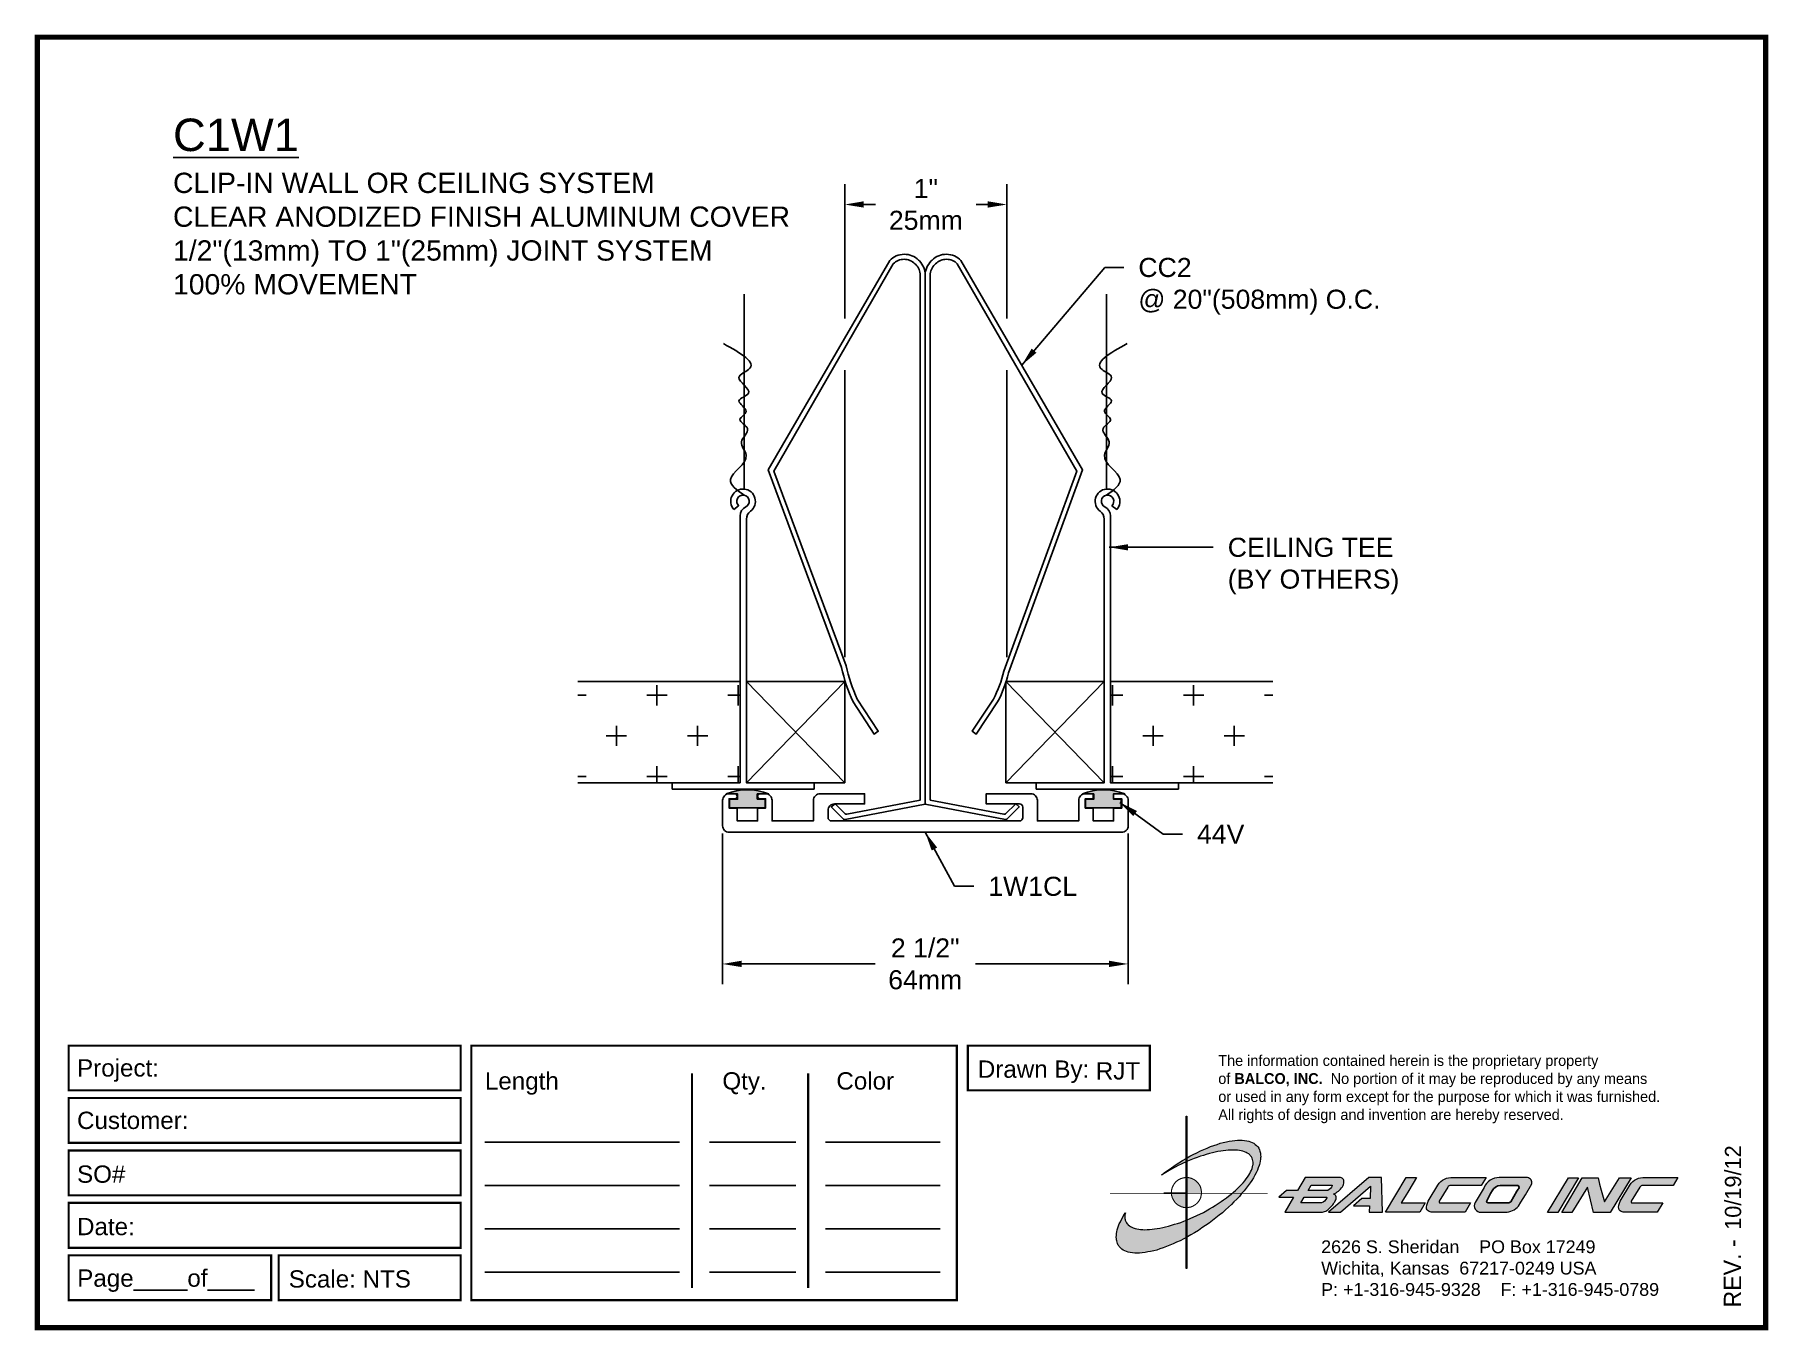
# Paper-space layout 'Layout1' of a CAD drawing. Header units: inches. Extents: x 0 to 10, y 0 to 7.5.
# The model-space entities are those that its viewports show. They can reach past a viewport. Long polylines and large blocks are cut down to what shows.
import ezdxf

# ---------------------------------------------------------------- set-up
doc = ezdxf.new("R2010")
doc.units = ezdxf.units.IN
doc.header["$MEASUREMENT"] = 0
for name, color, linetype in [('Anchors', 4, 'Continuous'), ('Border', 7, 'Continuous'), ('Conditions', 1, 'Continuous'), ('Dimensions', 3, 'Continuous'), ('Fillers', 2, 'Continuous'), ('METALS', 7, 'Continuous'), ('Text', 2, 'Continuous')]:
    doc.layers.add(name, color=color, linetype=linetype)
doc.styles.add('Arial', font='arial.ttf')
doc.styles.add('Copyright', font='ERASDEMI.TTF')
doc.dimstyles.new('Arial', dxfattribs={"dimtxt": 0.1175, "dimasz": 0.1175, "dimexe": 0.125, "dimexo": 0.125, "dimgap": 0.09, "dimtad": 0, "dimtih": 1, "dimtoh": 1, "dimdec": 4, "dimzin": 0, "dimdsep": 46, "dimlunit": 4, "dimtxsty": 'Arial', "dimcen": 0.09, "dimadec": 0, "dimazin": 0, "dimtfac": 1, "dimtdec": 4, "dimtofl": 0, "dimtmove": 0, "dimatfit": 3, "dimfxl": 0, "dimfrac": 2, "dimtolj": 1, "dimtzin": 0, "dimarcsym": 0})

# ---------------------------------------------------------------- blocks, each defined once
blk = doc.blocks.new('ACADlogo')
h = blk.add_hatch(color=256)
h.paths.add_polyline_path([(-3.346, 1.223), (-3.351, 1.223), (-3.351, 0.979), (-3.346, 0.982)])
h.paths.add_polyline_path([(-3.346, 0.961), (-3.351, 0.959), (-3.351, 0.868), (-3.346, 0.868)])
h.paths.add_polyline_path([(-3.346, 0.777), (-3.351, 0.777), (-3.351, 0.699), (-3.351, 0.695), (-3.35, 0.695), (-3.346, 0.695)])
h.paths.add_polyline_path([(-3.346, 0.864), (-3.346, 0.868), (-3.35, 0.868), (-3.351, 0.868), (-3.351, 0.777), (-3.346, 0.777), (-3.346, 0.778), (-3.348, 0.778)])
h.paths.add_polyline_path([(-3.346, 0.524), (-3.351, 0.521), (-3.351, 0.342), (-3.346, 0.342)])
h.paths.add_polyline_path([(-3.346, 0.695), (-3.351, 0.695), (-3.351, 0.621), (-3.346, 0.623)])
h.paths.add_polyline_path([(-3.346, 0.623), (-3.351, 0.621), (-3.351, 0.521), (-3.346, 0.524)])
h.paths.add_polyline_path([(-3.346, 0.982), (-3.351, 0.979), (-3.351, 0.959), (-3.346, 0.961)])
h = blk.add_hatch(color=175)
h.paths.add_polyline_path([(-3.518, 0.573), (-3.534, 0.571), (-3.548, 0.569), (-3.562, 0.567), (-3.576, 0.567), (-3.589, 0.566), (-3.602, 0.567), (-3.614, 0.568), (-3.625, 0.569), (-3.636, 0.572), (-3.646, 0.574), (-3.656, 0.577), (-3.664, 0.581), (-3.673, 0.585), (-3.679, 0.589), (-3.685, 0.595), (-3.688, 0.598), (-3.691, 0.6), (-3.695, 0.607), (-3.699, 0.614), (-3.703, 0.621), (-3.704, 0.626), (-3.705, 0.631), (-3.706, 0.637), (-3.706, 0.642), (-3.705, 0.648), (-3.705, 0.653), (-3.703, 0.659), (-3.702, 0.665), (-3.71, 0.652), (-3.717, 0.639), (-3.725, 0.626), (-3.731, 0.613), (-3.737, 0.601), (-3.741, 0.589), (-3.746, 0.577), (-3.749, 0.566), (-3.751, 0.555), (-3.753, 0.544), (-3.754, 0.538), (-3.754, 0.533), (-3.755, 0.523), (-3.754, 0.513), (-3.753, 0.508), (-3.752, 0.503), (-3.75, 0.494), (-3.748, 0.486), (-3.743, 0.477), (-3.74, 0.473), (-3.738, 0.469), (-3.734, 0.465), (-3.73, 0.461), (-3.723, 0.455), (-3.715, 0.449), (-3.706, 0.445), (-3.695, 0.44), (-3.685, 0.437), (-3.674, 0.434), (-3.661, 0.432), (-3.648, 0.431), (-3.634, 0.431), (-3.62, 0.431), (-3.604, 0.433), (-3.588, 0.435), (-3.572, 0.438), (-3.556, 0.441), (-3.538, 0.445), (-3.52, 0.449), (-3.503, 0.456), (-3.483, 0.461), (-3.464, 0.469), (-3.445, 0.477), (-3.426, 0.485), (-3.406, 0.494), (-3.385, 0.503), (-3.364, 0.514), (-3.351, 0.521), (-3.351, 0.621), (-3.364, 0.616), (-3.382, 0.609), (-3.4, 0.603), (-3.418, 0.598), (-3.436, 0.592), (-3.453, 0.587), (-3.47, 0.583), (-3.486, 0.579), (-3.503, 0.576)])
h.paths.add_polyline_path([(-3.215, 0.687), (-3.251, 0.667), (-3.289, 0.649), (-3.327, 0.631), (-3.345, 0.623), (-3.346, 0.623), (-3.346, 0.524), (-3.343, 0.525), (-3.323, 0.537), (-3.302, 0.549), (-3.28, 0.563), (-3.259, 0.577), (-3.238, 0.59), (-3.218, 0.605), (-3.198, 0.62), (-3.179, 0.635), (-3.16, 0.65), (-3.141, 0.665), (-3.123, 0.681), (-3.106, 0.696), (-3.089, 0.712), (-3.074, 0.727), (-3.058, 0.743), (-3.043, 0.759), (-3.03, 0.775), (-3.028, 0.777), (-3.085, 0.777), (-3.091, 0.772), (-3.105, 0.761), (-3.118, 0.75), (-3.134, 0.739), (-3.149, 0.729), (-3.165, 0.718), (-3.182, 0.707), (-3.198, 0.697)])
h.paths.add_polyline_path([(-2.921, 1.009), (-2.922, 1.015), (-2.924, 1.02), (-2.926, 1.029), (-2.931, 1.038), (-2.934, 1.043), (-2.936, 1.047), (-2.94, 1.05), (-2.943, 1.054), (-2.951, 1.06), (-2.959, 1.066), (-2.968, 1.071), (-2.978, 1.075), (-2.989, 1.079), (-3, 1.081), (-3.013, 1.083), (-3.026, 1.084), (-3.04, 1.084), (-3.054, 1.084), (-3.07, 1.083), (-3.085, 1.081), (-3.102, 1.079), (-3.118, 1.075), (-3.136, 1.07), (-3.153, 1.066), (-3.171, 1.06), (-3.191, 1.054), (-3.21, 1.047), (-3.229, 1.039), (-3.248, 1.031), (-3.268, 1.022), (-3.289, 1.012), (-3.31, 1.002), (-3.33, 0.991), (-3.346, 0.982), (-3.346, 0.961), (-3.342, 0.962), (-3.323, 0.971), (-3.305, 0.978), (-3.287, 0.984), (-3.268, 0.991), (-3.251, 0.996), (-3.234, 1.002), (-3.216, 1.007), (-3.199, 1.011), (-3.182, 1.015), (-3.167, 1.018), (-3.15, 1.021), (-3.136, 1.023), (-3.121, 1.025), (-3.107, 1.026), (-3.093, 1.026), (-3.079, 1.027), (-3.067, 1.026), (-3.054, 1.026), (-3.043, 1.025), (-3.032, 1.022), (-3.022, 1.02), (-3.013, 1.016), (-3.004, 1.013), (-2.997, 1.009), (-2.989, 1.005), (-2.983, 0.999), (-2.98, 0.996), (-2.978, 0.994), (-2.973, 0.987), (-2.969, 0.981), (-2.967, 0.973), (-2.965, 0.965), (-2.964, 0.957), (-2.964, 0.949), (-2.964, 0.944), (-2.965, 0.94), (-2.967, 0.93), (-2.969, 0.921), (-2.973, 0.911), (-2.978, 0.901), (-2.983, 0.891), (-2.989, 0.881), (-2.996, 0.871), (-3.004, 0.86), (-3.012, 0.849), (-3.021, 0.838), (-3.032, 0.827), (-3.042, 0.816), (-3.053, 0.805), (-3.065, 0.794), (-3.077, 0.783), (-3.085, 0.777), (-3.028, 0.777), (-3.016, 0.791), (-3.004, 0.806), (-2.992, 0.822), (-2.981, 0.837), (-2.971, 0.852), (-2.962, 0.866), (-2.954, 0.882), (-2.946, 0.896), (-2.939, 0.91), (-2.934, 0.924), (-2.929, 0.938), (-2.926, 0.944), (-2.925, 0.951), (-2.922, 0.963), (-2.92, 0.975), (-2.92, 0.982), (-2.919, 0.987), (-2.92, 0.999), (-2.92, 1.005)])
h.paths.add_polyline_path([(-3.372, 0.966), (-3.393, 0.953), (-3.415, 0.94), (-3.435, 0.925), (-3.455, 0.911), (-3.475, 0.897), (-3.494, 0.882), (-3.468, 0.898), (-3.439, 0.915), (-3.41, 0.93), (-3.396, 0.938), (-3.38, 0.945), (-3.351, 0.959), (-3.351, 0.979)])
h = blk.add_hatch(color=256)
h.paths.add_polyline_path([(-3.268, 0.814), (-3.27, 0.819), (-3.273, 0.824), (-3.276, 0.828), (-3.279, 0.833), (-3.282, 0.837), (-3.286, 0.841), (-3.29, 0.845), (-3.294, 0.849), (-3.298, 0.852), (-3.303, 0.855), (-3.308, 0.858), (-3.313, 0.86), (-3.318, 0.863), (-3.323, 0.864), (-3.328, 0.866), (-3.334, 0.867), (-3.339, 0.868), (-3.345, 0.868), (-3.346, 0.868), (-3.346, 0.777), (-3.335, 0.777), (-3.262, 0.777), (-3.262, 0.781), (-3.262, 0.787), (-3.263, 0.792), (-3.264, 0.798), (-3.265, 0.803), (-3.266, 0.808)])
h.paths.add_polyline_path([(-3.351, 0.777), (-3.436, 0.777), (-3.435, 0.773), (-3.435, 0.768), (-3.434, 0.762), (-3.432, 0.757), (-3.431, 0.752), (-3.428, 0.747), (-3.426, 0.742), (-3.423, 0.737), (-3.42, 0.732), (-3.417, 0.728), (-3.414, 0.723), (-3.41, 0.719), (-3.406, 0.716), (-3.401, 0.712), (-3.397, 0.709), (-3.392, 0.706), (-3.387, 0.704), (-3.382, 0.701), (-3.377, 0.699), (-3.372, 0.698), (-3.367, 0.696), (-3.361, 0.695), (-3.356, 0.695), (-3.351, 0.695)])
h.paths.add_polyline_path([(-3.346, 0.868), (-3.35, 0.868), (-3.351, 0.868), (-3.351, 0.777), (-3.346, 0.777)])
h = blk.add_hatch(color=256)
h.paths.add_polyline_path([(-2.438, 0.844, 0.412988), (-2.461, 0.869), (-2.663, 0.869), (-2.707, 0.794), (-2.771, 0.794), (-2.815, 0.755), (-2.73, 0.755), (-2.781, 0.668), (-2.563, 0.668, 0.107996), (-2.538, 0.677, 0.108939), (-2.494, 0.724, 0.080345), (-2.483, 0.745, 0.419497), (-2.499, 0.773, 0.149928), (-2.447, 0.815, 0.134283)])
h.paths.add_polyline_path([(-2.507, 0.821, -0.209012), (-2.532, 0.794), (-2.538, 0.794), (-2.646, 0.794), (-2.627, 0.825), (-2.51, 0.825, -0.56619)], flags=16)
h.paths.add_polyline_path([(-2.538, 0.75, -0.241309), (-2.569, 0.722), (-2.688, 0.722), (-2.669, 0.755), (-2.541, 0.755, -0.56619)], flags=16)
for points in [[(-2.285, 0.819), (-2.287, 0.748), (-2.335, 0.748), (-2.383, 0.705), (-2.29, 0.705), (-2.292, 0.668), (-2.215, 0.668), (-2.221, 0.869), (-2.295, 0.869), (-2.527, 0.668), (-2.458, 0.668)], [(-2.018, 0.869), (-2.079, 0.869), (-2.198, 0.668), (-2, 0.668), (-1.968, 0.722), (-2.107, 0.722), (-2.085, 0.759), (-2.064, 0.794)], [(-1.617, 0.869), (-1.807, 0.869, 0.270182), (-1.896, 0.825), (-1.946, 0.742, 0.109019), (-1.961, 0.695, 0.340665), (-1.945, 0.672, 0.129907), (-1.923, 0.668), (-1.738, 0.668), (-1.706, 0.722), (-1.878, 0.722), (-1.882, 0.722, -0.601242), (-1.887, 0.731), (-1.838, 0.813, -0.253048), (-1.821, 0.823), (-1.645, 0.823)], [(-1.083, 0.867), (-1.14, 0.867), (-1.261, 0.667), (-1.26, 0.667), (-1.202, 0.667)], [(-0.96, 0.83), (-0.969, 0.867), (-1.061, 0.867), (-1.179, 0.667), (-1.12, 0.667), (-1.031, 0.812), (-0.995, 0.667), (-0.9, 0.667), (-0.778, 0.867), (-0.846, 0.867), (-0.931, 0.727), (-0.951, 0.795)], [(-0.507, 0.869), (-0.697, 0.869, 0.270182), (-0.786, 0.825), (-0.836, 0.742, 0.109019), (-0.85, 0.695, 0.340665), (-0.835, 0.672, 0.129907), (-0.812, 0.668), (-0.628, 0.668), (-0.595, 0.722), (-0.768, 0.722), (-0.772, 0.722, -0.601242), (-0.777, 0.731), (-0.728, 0.813, -0.253048), (-0.71, 0.823), (-0.534, 0.823)], [(-3.346, 0.623), (-3.351, 0.621), (-3.351, 0.521), (-3.346, 0.524)]]:
    blk.add_hatch(color=256).paths.add_polyline_path(points)
h = blk.add_hatch(color=256)
h.paths.add_polyline_path([(-1.377, 0.868), (-1.383, 0.868), (-1.383, 0.868), (-1.44, 0.868), (-1.492, 0.868), (-1.541, 0.868, 0.297712), (-1.628, 0.811), (-1.68, 0.723, 0.585116), (-1.646, 0.668), (-1.506, 0.668, 0.210586), (-1.429, 0.703), (-1.415, 0.726), (-1.389, 0.769), (-1.352, 0.831, 0.4352)])
h.paths.add_polyline_path([(-1.437, 0.823, -0.603783), (-1.428, 0.805), (-1.431, 0.801), (-1.434, 0.796), (-1.438, 0.789), (-1.474, 0.728, -0.229001), (-1.489, 0.722), (-1.494, 0.722), (-1.501, 0.722), (-1.597, 0.722), (-1.604, 0.722, -0.492401), (-1.613, 0.734), (-1.601, 0.757), (-1.591, 0.775), (-1.582, 0.791, -0.238368), (-1.535, 0.823)], flags=16)
for q in [(-3.48, 0.777), (-3.351, 0.642)]:
    blk.add_line((-3.351, 0.777), q)
at = {"color": 7, "lineweight": 0}
for points in [[(-3.351, 1.223), (-3.346, 1.223), (-3.346, 0.342), (-3.351, 0.342), (-3.351, 1.223)], [(-2.292, 0.668), (-2.215, 0.668), (-2.221, 0.869), (-2.295, 0.869), (-2.527, 0.668), (-2.458, 0.668), (-2.285, 0.819), (-2.287, 0.748), (-2.286, 0.748), (-2.335, 0.748), (-2.383, 0.705), (-2.29, 0.705), (-2.292, 0.668), (-2.292, 0.668)], [(-2.198, 0.668), (-2.079, 0.869), (-2.018, 0.869), (-2.064, 0.794), (-2.085, 0.759), (-2.107, 0.722), (-1.968, 0.722), (-2, 0.668), (-2.198, 0.668), (-2.198, 0.668)], [(-1.383, 0.868), (-1.383, 0.868)], [(-1.261, 0.667), (-1.14, 0.867), (-1.083, 0.867), (-1.202, 0.667), (-1.26, 0.667), (-1.261, 0.667), (-1.261, 0.667)], [(-0.9, 0.667), (-0.995, 0.667), (-1.031, 0.812), (-1.12, 0.667), (-1.179, 0.667), (-1.061, 0.867), (-0.969, 0.867), (-0.96, 0.83), (-0.951, 0.795), (-0.931, 0.727), (-0.846, 0.867), (-0.778, 0.867), (-0.9, 0.667), (-0.9, 0.667)]]:
    blk.add_lwpolyline(points, dxfattribs=at)
at = {"color": 175, "lineweight": 0}
blk.add_lwpolyline([(-2.926, 1.029), (-2.924, 1.02), (-2.922, 1.015), (-2.921, 1.009), (-2.92, 1.005), (-2.92, 0.999), (-2.919, 0.987), (-2.92, 0.982), (-2.92, 0.975), (-2.922, 0.963), (-2.925, 0.951), (-2.926, 0.944), (-2.929, 0.938), (-2.934, 0.924), (-2.939, 0.91), (-2.946, 0.896), (-2.954, 0.882), (-2.962, 0.866), (-2.971, 0.852), (-2.981, 0.837), (-2.992, 0.822), (-3.004, 0.806), (-3.016, 0.791), (-3.03, 0.775), (-3.043, 0.759), (-3.058, 0.743), (-3.074, 0.727), (-3.089, 0.712), (-3.106, 0.696), (-3.123, 0.681), (-3.141, 0.665), (-3.16, 0.65), (-3.179, 0.635), (-3.198, 0.62), (-3.218, 0.605), (-3.238, 0.59), (-3.259, 0.577), (-3.28, 0.563), (-3.302, 0.549), (-3.323, 0.537), (-3.343, 0.525), (-3.364, 0.514), (-3.385, 0.503), (-3.406, 0.494), (-3.426, 0.485), (-3.445, 0.477), (-3.464, 0.469), (-3.483, 0.461), (-3.503, 0.456), (-3.52, 0.449), (-3.538, 0.445), (-3.556, 0.441), (-3.572, 0.438), (-3.588, 0.435), (-3.604, 0.433), (-3.62, 0.431), (-3.634, 0.431), (-3.648, 0.431), (-3.661, 0.432), (-3.674, 0.434), (-3.685, 0.437), (-3.695, 0.44), (-3.706, 0.445), (-3.715, 0.449), (-3.723, 0.455), (-3.73, 0.461), (-3.734, 0.465), (-3.738, 0.469), (-3.74, 0.473), (-3.743, 0.477), (-3.748, 0.486), (-3.75, 0.494), (-3.752, 0.503), (-3.753, 0.508), (-3.754, 0.513), (-3.755, 0.523), (-3.754, 0.533), (-3.754, 0.538), (-3.753, 0.544), (-3.751, 0.555), (-3.749, 0.566), (-3.746, 0.577), (-3.741, 0.589), (-3.737, 0.601), (-3.731, 0.613), (-3.725, 0.626), (-3.717, 0.639), (-3.71, 0.652), (-3.702, 0.665), (-3.703, 0.659), (-3.705, 0.653), (-3.705, 0.648), (-3.706, 0.642), (-3.706, 0.637), (-3.705, 0.631), (-3.704, 0.626), (-3.703, 0.621), (-3.699, 0.614), (-3.695, 0.607), (-3.691, 0.6), (-3.688, 0.598), (-3.685, 0.595), (-3.679, 0.589), (-3.673, 0.585), (-3.664, 0.581), (-3.656, 0.577), (-3.646, 0.574), (-3.636, 0.572), (-3.625, 0.569), (-3.614, 0.568), (-3.602, 0.567), (-3.589, 0.566), (-3.576, 0.567), (-3.562, 0.567), (-3.548, 0.569), (-3.534, 0.571), (-3.518, 0.573), (-3.503, 0.576), (-3.486, 0.579), (-3.47, 0.583), (-3.453, 0.587), (-3.436, 0.592), (-3.418, 0.598), (-3.4, 0.603), (-3.382, 0.609), (-3.364, 0.616), (-3.345, 0.623), (-3.327, 0.631), (-3.289, 0.649), (-3.251, 0.667), (-3.215, 0.687), (-3.198, 0.697), (-3.182, 0.707), (-3.165, 0.718), (-3.149, 0.729), (-3.134, 0.739), (-3.118, 0.75), (-3.105, 0.761), (-3.091, 0.772), (-3.077, 0.783), (-3.065, 0.794), (-3.053, 0.805), (-3.042, 0.816), (-3.032, 0.827), (-3.021, 0.838), (-3.012, 0.849), (-3.004, 0.86), (-2.996, 0.871), (-2.989, 0.881), (-2.983, 0.891), (-2.978, 0.901), (-2.973, 0.911), (-2.969, 0.921), (-2.967, 0.93), (-2.965, 0.94), (-2.964, 0.944), (-2.964, 0.949), (-2.964, 0.957), (-2.965, 0.965), (-2.967, 0.973), (-2.969, 0.981), (-2.973, 0.987), (-2.978, 0.994), (-2.98, 0.996), (-2.983, 0.999), (-2.989, 1.005), (-2.997, 1.009), (-3.004, 1.013), (-3.013, 1.016), (-3.022, 1.02), (-3.032, 1.022), (-3.043, 1.025), (-3.054, 1.026), (-3.067, 1.026), (-3.079, 1.027), (-3.093, 1.026), (-3.107, 1.026), (-3.121, 1.025), (-3.136, 1.023), (-3.15, 1.021), (-3.167, 1.018), (-3.182, 1.015), (-3.199, 1.011), (-3.216, 1.007), (-3.234, 1.002), (-3.251, 0.996), (-3.268, 0.991), (-3.287, 0.984), (-3.305, 0.978), (-3.323, 0.971), (-3.342, 0.962), (-3.38, 0.945), (-3.396, 0.938), (-3.41, 0.93), (-3.439, 0.915), (-3.468, 0.898), (-3.494, 0.882), (-3.475, 0.897), (-3.455, 0.911), (-3.435, 0.925), (-3.415, 0.94), (-3.393, 0.953), (-3.372, 0.966), (-3.351, 0.979), (-3.33, 0.991), (-3.31, 1.002), (-3.289, 1.012), (-3.268, 1.022), (-3.248, 1.031), (-3.229, 1.039), (-3.21, 1.047), (-3.191, 1.054), (-3.171, 1.06), (-3.153, 1.066), (-3.136, 1.07), (-3.118, 1.075), (-3.102, 1.079), (-3.085, 1.081), (-3.07, 1.083), (-3.054, 1.084), (-3.04, 1.084), (-3.026, 1.084), (-3.013, 1.083), (-3, 1.081), (-2.989, 1.079), (-2.978, 1.075), (-2.968, 1.071), (-2.959, 1.066), (-2.951, 1.06), (-2.943, 1.054), (-2.94, 1.05), (-2.936, 1.047), (-2.934, 1.043), (-2.931, 1.038), (-2.926, 1.029), (-2.926, 1.029)], dxfattribs=at)
at = {"color": 7, "lineweight": 0, "const_width": 0.0064}
blk.add_lwpolyline([(-3.262, 0.781), (-3.262, 0.787), (-3.263, 0.792), (-3.264, 0.798), (-3.265, 0.803), (-3.266, 0.808), (-3.268, 0.814), (-3.27, 0.819), (-3.273, 0.824), (-3.276, 0.828), (-3.279, 0.833), (-3.282, 0.837), (-3.286, 0.841), (-3.29, 0.845), (-3.294, 0.849), (-3.298, 0.852), (-3.303, 0.855), (-3.308, 0.858), (-3.313, 0.86), (-3.318, 0.863), (-3.323, 0.864), (-3.328, 0.866), (-3.334, 0.867), (-3.339, 0.868), (-3.345, 0.868), (-3.35, 0.868), (-3.356, 0.868), (-3.361, 0.867), (-3.367, 0.866), (-3.372, 0.865), (-3.377, 0.863), (-3.382, 0.862), (-3.387, 0.859), (-3.392, 0.857), (-3.397, 0.854), (-3.401, 0.851), (-3.406, 0.847), (-3.41, 0.843), (-3.414, 0.839), (-3.417, 0.835), (-3.42, 0.831), (-3.423, 0.826), (-3.426, 0.821), (-3.428, 0.816), (-3.431, 0.811), (-3.432, 0.806), (-3.434, 0.801), (-3.435, 0.795), (-3.435, 0.79), (-3.436, 0.784), (-3.436, 0.779), (-3.435, 0.773), (-3.435, 0.768), (-3.434, 0.762), (-3.432, 0.757), (-3.431, 0.752), (-3.428, 0.747), (-3.426, 0.742), (-3.423, 0.737), (-3.42, 0.732), (-3.417, 0.728), (-3.414, 0.723), (-3.41, 0.719), (-3.406, 0.716), (-3.401, 0.712), (-3.397, 0.709), (-3.392, 0.706), (-3.387, 0.704), (-3.382, 0.701), (-3.377, 0.699), (-3.372, 0.698), (-3.367, 0.696), (-3.361, 0.695), (-3.356, 0.695), (-3.35, 0.695), (-3.345, 0.695), (-3.339, 0.695), (-3.334, 0.696), (-3.328, 0.697), (-3.323, 0.698), (-3.318, 0.7), (-3.313, 0.702), (-3.308, 0.705), (-3.303, 0.708), (-3.298, 0.711), (-3.294, 0.714), (-3.29, 0.718), (-3.286, 0.721), (-3.282, 0.726), (-3.279, 0.73), (-3.276, 0.734), (-3.273, 0.739), (-3.27, 0.744), (-3.268, 0.749), (-3.266, 0.754), (-3.265, 0.76), (-3.264, 0.765), (-3.263, 0.77), (-3.262, 0.776), (-3.262, 0.781)], dxfattribs=at)
at = {"color": 7, "lineweight": 0}
for points in [[(-2.447, 0.815, 0.130368), (-2.438, 0.843, 0.448367), (-2.463, 0.869), (-2.663, 0.869), (-2.707, 0.794), (-2.771, 0.794), (-2.815, 0.755), (-2.73, 0.755), (-2.781, 0.668), (-2.563, 0.668, 0.107996), (-2.538, 0.677, 0.108939), (-2.494, 0.724, 0.077395), (-2.484, 0.744, 0.430878), (-2.499, 0.773, 0.149928)], [(-2.507, 0.821, -0.209012), (-2.532, 0.794), (-2.538, 0.794), (-2.646, 0.794), (-2.627, 0.825), (-2.512, 0.825), (-2.509, 0.825, -0.531288)], [(-1.838, 0.813), (-1.887, 0.731, 0.587385), (-1.882, 0.722), (-1.878, 0.722), (-1.706, 0.722), (-1.738, 0.668), (-1.923, 0.668, -0.129907), (-1.945, 0.672, -0.349839), (-1.961, 0.696, -0.107341), (-1.946, 0.742), (-1.896, 0.825, -0.270182), (-1.807, 0.869), (-1.617, 0.869), (-1.645, 0.823), (-1.821, 0.823, 0.252436)], [(-1.68, 0.723, 0.585116), (-1.646, 0.668), (-1.506, 0.668, 0.210586), (-1.429, 0.703), (-1.415, 0.726), (-1.389, 0.769), (-1.352, 0.831, 0.4352), (-1.377, 0.868), (-1.383, 0.868), (-1.383, 0.868), (-1.44, 0.868), (-1.492, 0.868), (-1.541, 0.868, 0.297712), (-1.628, 0.811)], [(-0.728, 0.813), (-0.777, 0.731, 0.587385), (-0.772, 0.722), (-0.768, 0.722), (-0.595, 0.722), (-0.628, 0.668), (-0.812, 0.668, -0.129907), (-0.835, 0.672, -0.349839), (-0.85, 0.696, -0.107341), (-0.836, 0.742), (-0.786, 0.825, -0.270182), (-0.697, 0.869), (-0.507, 0.869), (-0.534, 0.823), (-0.71, 0.823, 0.252436)], [(-2.569, 0.722), (-2.688, 0.722), (-2.669, 0.755), (-2.543, 0.755), (-2.54, 0.755, -0.531288), (-2.538, 0.75, -0.241309)]]:
    blk.add_lwpolyline(points, format="xyb", close=True, dxfattribs=at)
blk.add_lwpolyline([(-1.437, 0.823), (-1.535, 0.823, 0.238368), (-1.582, 0.791), (-1.591, 0.775), (-1.601, 0.757), (-1.613, 0.734, 0.490298), (-1.604, 0.722), (-1.597, 0.722), (-1.501, 0.722), (-1.494, 0.722), (-1.489, 0.722, 0.229001), (-1.474, 0.728), (-1.438, 0.789), (-1.434, 0.796), (-1.431, 0.801), (-1.428, 0.805, 0.603783)], format="xyb", close=True)
blk.add_lwpolyline([(-2.879, 0.777, 0.00455, 0.00455, 0), (-3.791, 0.777, 0.00183, 0.00183, 0), (-3.791, 0.777, 0.00183, 0.00183, 0)], format="xyseb", dxfattribs=at)
blk = doc.blocks.new('Quantity Data')
at = {"layer": 'Border', "color": 253}
for p, q in [((2.755, 1.254), (3.881, 1.254)), ((4.054, 1.254), (4.553, 1.254)), ((4.725, 1.254), (5.389, 1.254)), ((2.755, 1.004), (3.881, 1.004)), ((4.054, 1.004), (4.553, 1.004)), ((4.725, 1.004), (5.389, 1.004)), ((2.755, 0.754), (3.881, 0.754)), ((4.054, 0.754), (4.553, 0.754)), ((4.725, 0.754), (5.389, 0.754)), ((2.755, 0.504), (3.881, 0.504)), ((4.054, 0.504), (4.553, 0.504)), ((4.725, 0.504), (5.389, 0.504))]:
    blk.add_line(p, q, dxfattribs=at)
at = {"layer": 'Border', "const_width": 0.0125}
blk.add_lwpolyline([(5.485, 0.341), (2.678, 0.341), (2.678, 1.813), (5.485, 1.813)], close=True, dxfattribs=at)
for points in [[(3.953, 1.653), (3.953, 0.412)], [(4.625, 1.653), (4.625, 0.412)]]:
    blk.add_lwpolyline(points, dxfattribs=at)
at = {"layer": 'Border', "style": 'Arial'}
for s, p in [('Length', (2.756, 1.559)), ('Qty.', (4.129, 1.559)), ('Color', (4.788, 1.559))]:
    blk.add_text(s, height=0.1, dxfattribs=at).set_placement(p)
blk = doc.blocks.new('Drawn By')
at = {"layer": 'Border', "const_width": 0.0125}
blk.add_lwpolyline([(5.38, 1.813), (6.432, 1.813), (6.432, 1.554), (5.38, 1.554)], close=True, dxfattribs=at)
at = {"layer": 'Border', "style": 'Arial'}
blk.add_text('Drawn By: ', height=0.1, dxfattribs=at).set_placement((5.438, 1.627))
blk.add_attdef('XXX', (6.12, 1.617), '', height=0.1, dxfattribs=at)
blk = doc.blocks.new('Project Info')
at = {"layer": 'Border', "const_width": 0.0125}
for points in [[(0.182, 1.813), (2.448, 1.813), (2.448, 1.554), (0.182, 1.554)], [(0.182, 1.51), (2.448, 1.51), (2.448, 1.251), (0.182, 1.251)], [(0.182, 1.207), (2.448, 1.207), (2.448, 0.947), (0.182, 0.947)], [(0.182, 0.904), (2.448, 0.904), (2.448, 0.644), (0.182, 0.644)], [(0.182, 0.6), (1.352, 0.6), (1.352, 0.341), (0.182, 0.341)], [(1.396, 0.6), (2.448, 0.6), (2.448, 0.341), (1.396, 0.341)]]:
    blk.add_lwpolyline(points, close=True, dxfattribs=at)
at = {"layer": 'Border', "style": 'Arial'}
for s, p in [('Project:', (0.23, 1.634)), ('Customer:', (0.23, 1.331)), ('SO#', (0.23, 1.02)), ('Date:', (0.23, 0.717)), ('Page%%u        %%uof%%u       ', (0.231, 0.419)), ('Scale: NTS', (1.454, 0.414))]:
    blk.add_text(s, height=0.1, dxfattribs=at).set_placement(p)
blk = doc.blocks.new('REV')
at = {"style": 'Copyright'}
blk.add_text('REV. -', height=0.1, rotation=90, dxfattribs=at).set_placement((-0.142, 0.117))
at = {"style": 'Copyright', "flags": 4}
blk.add_attdef('REVISIONDATE', (-0.142, 0.566), '', height=0.0938, rotation=90, dxfattribs=at)
blk = doc.blocks.new('44v')
blk.add_hatch(color=256).paths.add_polyline_path([(0.11, 0), (-0.11, 0), (-0.11, -0.053), (-0.06, -0.053), (-0.06, -0.086), (-0.13, -0.086, 0.199136), (0.131, -0.086), (0.061, -0.086), (0.061, -0.054), (0.11, -0.054)])
blk.add_lwpolyline([(-0.13, -0.086), (-0.06, -0.086), (-0.06, -0.053), (-0.11, -0.053), (-0.11, 0), (0.11, 0), (0.11, -0.054), (0.061, -0.054), (0.061, -0.086), (0.131, -0.086, -0.199136)], format="xyb", close=True)
blk = doc.blocks.new('*D1')
at = {"layer": 'Defpoints', "color": 0}
for p in [(2.216, 2.524), (4.716, 2.524), (2.216, 1.594)]:
    blk.add_point(p, dxfattribs=at)
at = {"layer": 'Dimensions', "color": 0, "lineweight": -2}
for p, q in [((2.216, 2.399), (2.216, 1.469)), ((4.716, 2.399), (4.716, 1.469)), ((2.334, 1.594), (3.157, 1.594)), ((4.599, 1.594), (3.776, 1.594))]:
    blk.add_line(p, q, dxfattribs=at)
at = {"layer": 'Dimensions', "color": 0}
for points in [[(2.334, 1.614), (2.334, 1.575), (2.216, 1.594)], [(4.599, 1.614), (4.599, 1.575), (4.716, 1.594)]]:
    blk.add_solid(points, dxfattribs=at)
at = {"layer": 'Dimensions', "color": 0, "insert": (3.466, 1.594), "char_height": 0.1175, "attachment_point": 5, "style": 'Arial'}
blk.add_mtext('\\A1;2 1/2"\\P64mm', dxfattribs=at)
blk = doc.blocks.new('*D2')
at = {"layer": 'Defpoints', "color": 0}
for p in [(2.97, 6.275), (2.97, 5.573), (3.97, 5.573)]:
    blk.add_point(p, dxfattribs=at)
at = {"layer": 'Dimensions', "color": 0, "lineweight": -2}
for p, q in [((2.97, 5.698), (2.97, 6.4)), ((3.97, 5.698), (3.97, 6.4)), ((3.087, 6.275), (3.159, 6.275)), ((3.852, 6.275), (3.78, 6.275))]:
    blk.add_line(p, q, dxfattribs=at)
at = {"layer": 'Dimensions', "color": 0}
for points in [[(3.087, 6.295), (3.087, 6.256), (2.97, 6.275)], [(3.852, 6.295), (3.852, 6.256), (3.97, 6.275)]]:
    blk.add_solid(points, dxfattribs=at)
at = {"layer": 'Dimensions', "color": 0, "insert": (3.47, 6.275), "char_height": 0.1175, "attachment_point": 5, "style": 'Arial'}
blk.add_mtext('\\A1;1"\\P25mm', dxfattribs=at)
blk = doc.blocks.new('CEILINGTEE')
for p, q in [((3.183, 3.936), (3.183, 5.137)), ((3.12, 3.809), (3.15, 3.833)), ((3.159, 2.125), (3.159, 3.771)), ((3.198, 2.125), (3.198, 3.751)), ((3.159, 2.125), (2.74, 2.125)), ((2.74, 2.125), (2.74, 2.085)), ((2.74, 2.085), (3.616, 2.085)), ((3.198, 2.125), (3.616, 2.125)), ((3.616, 2.125), (3.616, 2.085))]:
    blk.add_line(p, q)
for centre, radius, start, end in [((3.177, 3.86), 0.0761, 306.3614, 221.9315), ((3.177, 3.86), 0.0383, 295.2069, 226.1102), ((3.219, 3.771), 0.06, 115.2069, 180), ((3.258, 3.751), 0.06, 126.3614, 180)]:
    blk.add_arc(centre, radius, start, end)
blk.add_spline([(3.183, 3.898), (3.099, 3.994), (3.196, 4.145), (3.167, 4.226), (3.204, 4.309), (3.158, 4.366), (3.196, 4.414), (3.152, 4.479), (3.211, 4.527), (3.152, 4.624), (3.211, 4.672), (3.056, 4.832)], degree=3)
blk = doc.blocks.new('CC2')
for p, q in [((3.466, 5.765), (3.466, 5.839)), ((3.466, 5.839), (3.466, 5.765)), ((3.466, 5.765), (3.466, 2.578))]:
    blk.add_line(p, q)
blk.add_lwpolyline([(3.53, 5.91, -0.41897), (3.664, 5.909), (4.401, 4.632), (3.951, 3.398, -0.063636), (3.886, 3.227), (3.756, 3.028), (3.781, 3.011), (3.912, 3.21, 0.063568), (3.98, 3.388), (4.436, 4.639), (3.686, 5.93, 0.41897), (3.508, 5.932), (3.503, 5.927, 0.198912), (3.466, 5.839, 0.198912), (3.43, 5.927), (3.425, 5.932, 0.41897), (3.247, 5.93), (2.497, 4.639), (2.95, 3.422, 0.054155), (3.021, 3.21), (3.151, 3.011), (3.177, 3.028), (3.047, 3.227, -0.053873), (2.979, 3.432), (2.532, 4.632), (3.269, 5.909, -0.41897), (3.403, 5.91), (3.408, 5.905, -0.198912), (3.435, 5.839), (3.435, 5.765), (3.435, 2.604), (2.982, 2.517, -0.248778), (2.973, 2.52), (2.91, 2.581), (2.887, 2.562), (2.963, 2.486, 0.248778), (2.972, 2.484), (3.466, 2.578), (3.961, 2.484, 0.248778), (3.97, 2.486), (4.046, 2.562), (4.024, 2.581), (3.96, 2.52, -0.248778), (3.951, 2.517), (3.497, 2.604), (3.497, 5.714), (3.497, 5.839, -0.198912), (3.525, 5.905)], format="xyb", close=True)
blk = doc.blocks.new('1w1')
at = {"flags": 128}
blk.add_lwpolyline([(-1.175, -0.137), (-1.21, -0.137), (-1.21, -0.079), (-1.16, -0.079), (-1.16, 0), (-1.035, 0), (-1.035, -0.079), (-0.985, -0.079), (-0.985, -0.137), (-1.02, -0.137, 1), (-1.02, -0.167), (-0.985, -0.167, 0.414214), (-0.945, -0.127), (-0.945, 0), (-0.69, 0), (-0.69, -0.127, 0.414214), (-0.65, -0.167), (-0.375, -0.167), (-0.375, -0.105), (-0.56, -0.105, -0.414214), (-0.6, -0.065), (-0.6, -0.02, -0.414214), (-0.58, 0), (0, 0), (0.58, 0, -0.414214), (0.6, -0.02), (0.6, -0.085, -0.414214), (0.58, -0.105), (0.375, -0.105), (0.375, -0.167), (0.65, -0.167, 0.414214), (0.69, -0.127), (0.69, 0), (0.945, 0), (0.945, -0.127, 0.414214), (0.985, -0.167), (1.035, -0.167), (1.035, -0.137), (0.985, -0.137), (0.985, -0.079), (1.035, -0.079), (1.035, 0), (1.16, 0), (1.16, -0.079), (1.21, -0.079), (1.21, -0.137), (1.16, -0.137), (1.16, -0.167), (1.21, -0.167, 0.414214), (1.25, -0.127), (1.25, 0.03, 0.414214), (1.21, 0.07), (0, 0.07), (-1.21, 0.07, 0.414214), (-1.25, 0.03), (-1.25, -0.127, 0.414214), (-1.21, -0.167), (-1.175, -0.167, 1.016327), (-1.175, -0.137)], format="xyb", dxfattribs=at)

msp = doc.modelspace()

# ---------------------------------------------------------------- hatches: boundary and pattern name
at = {"layer": 'Conditions'}
h = msp.add_hatch(dxfattribs=at)
h.set_pattern_fill('CROSS', color=256, style=0)
h.paths.add_polyline_path([(2.32493, 3.33572), (1.32493, 3.33572), (1.32493, 2.71072), (2.32493, 2.71072)])
h = msp.add_hatch(dxfattribs=at)
h.set_pattern_fill('CROSS', color=256, style=0)
h.set_pattern_definition([(180, (6.9329, 0), (-0.25, 0.25), [0.125, -0.375]), (90, (6.8704, -0.0625), (0.25, 0.25), [0.125, -0.375])])
h.paths.add_polyline_path([(4.60798, 3.33572), (5.60798, 3.33572), (5.60798, 2.71072), (4.60798, 2.71072)])

# ---------------------------------------------------------------- linework, layer by layer
for points in [[(1.32493, 3.33572), (2.32493, 3.33572), (2.32493, 2.71072), (1.32493, 2.71072)], [(2.36375, 3.33572), (2.96955, 2.71072)], [(2.96955, 3.33572), (2.36375, 2.71072)], [(3.96336, 3.33572), (4.56916, 2.71072)], [(4.56916, 3.33572), (3.96336, 2.71072)], [(5.60798, 3.33572), (4.60798, 3.33572), (4.60798, 2.71072), (5.60798, 2.71072)]]:
    msp.add_lwpolyline(points, dxfattribs=at)
for points in [[(2.36375, 3.33572), (2.96955, 3.33572), (2.96955, 2.71072), (2.36375, 2.71072)], [(4.56916, 3.33572), (3.96336, 3.33572), (3.96336, 2.71072), (4.56916, 2.71072)]]:
    msp.add_lwpolyline(points, close=True, dxfattribs=at)
at = {"layer": 'Dimensions'}
for p, q in [((2.96955, 5.57262), (2.96955, 5.73139)), ((3.96955, 5.57262), (3.96955, 5.73139)), ((2.96955, 3.48456), (2.96955, 5.25315)), ((3.96955, 3.48456), (3.96955, 5.25315))]:
    msp.add_line(p, q, dxfattribs=at)

# ---------------------------------------------------------------- block references
at = {"layer": 'Anchors'}
msp.add_blockref('CC2', (0, 0), dxfattribs=at)
at = {"layer": 'Conditions'}
msp.add_blockref('CEILINGTEE', (-0.83386, 0.58557), dxfattribs=at)
at = {"layer": 'Conditions', "xscale": -1}
msp.add_blockref('CEILINGTEE', (7.76677, 0.58557), dxfattribs=at)
at = {"layer": 'Fillers', "xscale": -1, "rotation": 180}
for p in [(2.3695, 2.55633), (4.56465, 2.55633)]:
    msp.add_blockref('44v', p, dxfattribs=at)
at = {"layer": 'METALS', "xscale": -1, "rotation": 180}
msp.add_blockref('1w1', (3.46726, 2.47573), dxfattribs=at)

# ---------------------------------------------------------------- texts
at = {"layer": 'Text', "insert": (-1.17037, 6.80452), "char_height": 0.2, "width": 4.5625, "attachment_point": 1, "style": 'Arial'}
msp.add_mtext('{\\LC1W1\\P\\H0.625x;\\lCLIP-IN WALL OR CEILING SYSTEM\\PCLEAR ANODIZED FINISH ALUMINUM COVER\\P1/2"(13mm) TO 1"(25mm) JOINT SYSTEM\\P100% MOVEMENT}', dxfattribs=at)
at = {"layer": 'Text', "char_height": 0.1175, "attachment_point": 1, "style": 'Arial'}
for s, insert in [('CC2\\P@ 20"(508mm) O.C.', (4.77979, 5.94588)), ('CEILING TEE\\P(BY OTHERS)', (5.33089, 4.22094)), ('44V', (5.14127, 2.45318)), ('\\A1;1W1CL', (3.85506, 2.13149))]:
    msp.add_mtext(s, dxfattribs=dict(at, insert=insert))

# ---------------------------------------------------------------- dimensions: what is measured, and where the dimension line sits
at = {"layer": 'Dimensions'}
dim = msp.add_linear_dim(base=(2.96955, 6.27519), p1=(3.96955, 5.57262), p2=(2.96955, 5.57262), text='<>\\P25mm', dimstyle='Arial', dxfattribs=at)
dim.commit()
dim.dimension.update_dxf_attribs({"geometry": '*D2', "text_midpoint": (3.46955, 6.27519), "dimtype": 160})
dim = msp.add_linear_dim(base=(2.21645, 1.59446), p1=(4.71645, 2.52428), p2=(2.21645, 2.52428), text='<>\\P64mm', dimstyle='Arial', dxfattribs=at)
dim.commit()
dim.dimension.update_dxf_attribs({"geometry": '*D1', "text_midpoint": (3.46645, 1.59446)})

# ---------------------------------------------------------------- leaders
at = {"layer": 'Text', "annotation_type": 0, "has_hookline": 1, "hookline_direction": 0}
for points, text_width in [([(4.06091, 5.28453), (4.57229, 5.88713), (4.68979, 5.88713)], 1.46963), ([(4.59938, 4.16219), (5.24089, 4.16219)], 1.04203), ([(4.66474, 2.59012), (4.93377, 2.39443), (5.05127, 2.39443)], 0.2887), ([(3.46645, 2.40578), (3.64756, 2.07274), (3.76506, 2.07274)], 0.52362)]:
    msp.add_leader(points, dimstyle='Arial', dxfattribs=dict(at, text_width=text_width))

psp = doc.layouts.get("Layout1")

# ---------------------------------------------------------------- linework, layer by layer
at = {"layer": 'Border', "const_width": 0.03}
psp.add_lwpolyline([(0, 7.461), (9.993, 7.461), (9.993, 0), (0, 0)], close=True, dxfattribs=at)

# ---------------------------------------------------------------- block references
for name, p in [('Project Info', (0, -0.182)), ('Quantity Data', (-0.168, -0.182))]:
    psp.add_blockref(name, p)
psp.add_blockref('Drawn By', (0, -0.182)).add_auto_attribs({'XXX': 'RJT'})
at = {"layer": 'Border'}
psp.add_blockref('ACADlogo', (9.993, 0), dxfattribs=at)
at = {"layer": 'Text'}
psp.add_blockref('REV', (9.993, 0), dxfattribs=at).add_auto_attribs({'REVISIONDATE': '10/19/12'})

# ---------------------------------------------------------------- texts
at = {"insert": (6.828, 1.576), "char_height": 0.0625, "width": 50.295, "attachment_point": 1, "style": 'Copyright'}
psp.add_mtext('The information contained herein is the proprietary property\\Pof {\\fEras Bold ITC|b0|i0|c0|p34;BALCO, INC.}  No portion of it may be reproduced by any means\\Por used in any form except for the purpose for which it was furnished.\\PAll rights of design and invention are hereby reserved.', dxfattribs=at)
at = {"layer": 'Border', "insert": (7.423, 0.505), "char_height": 0.074, "width": 2.3438, "attachment_point": 1, "style": 'Arial'}
psp.add_mtext('2626 S. Sheridan    PO Box 17249\\PWichita, Kansas  67217-0249 USA \\PP: +1-316-945-9328    F: +1-316-945-0789', dxfattribs=at)

# ---------------------------------------------------------------- viewports
at = {"layer": 'Border'}
psp.add_viewport(center=(4.997, 3.73), size=(9.993, 7.46055), view_center_point=(3.32023, 3.32868), view_height=7.9539631, dxfattribs=at)

doc.saveas('drawing.dxf')
